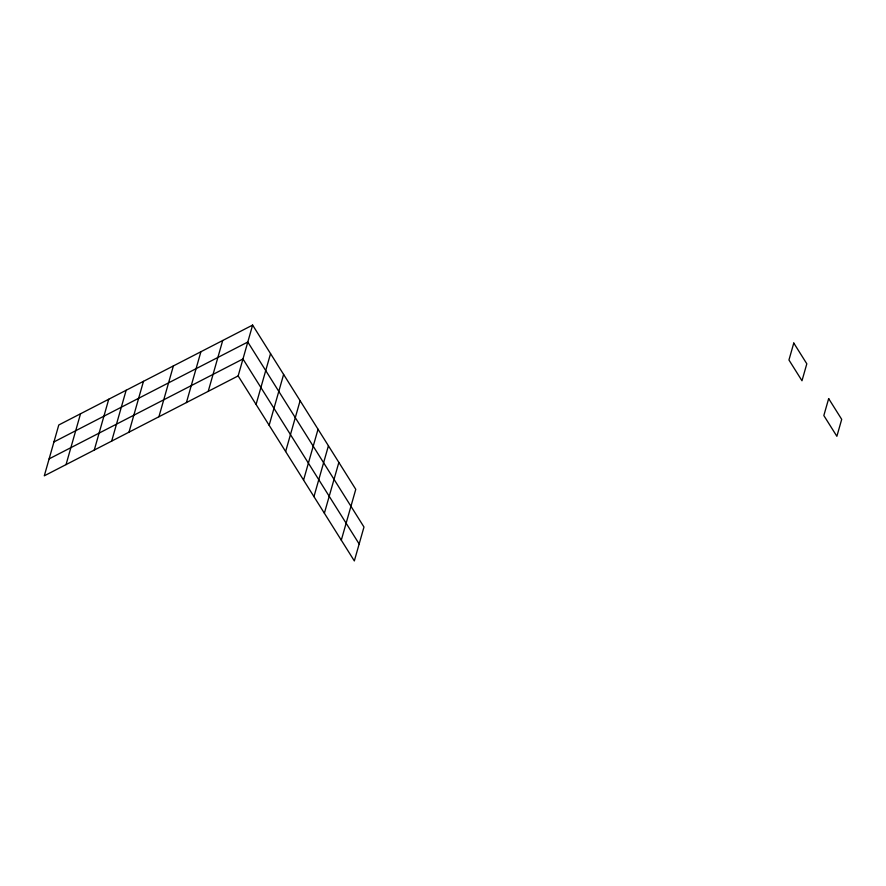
<?xml version="1.0" encoding="UTF-8"?>
<svg xmlns="http://www.w3.org/2000/svg" width="886" height="886" viewBox="0 0 886 886"><rect width="100%" height="100%" fill="white"/><g stroke="black" fill="none" stroke-linecap="round" stroke-linejoin="round"><path stroke-width="1.33" d="M66.04 464.607L80.526 413.784M94.27 450.066L108.745 399.232M111.669 441.095L126.144 390.261M129.002 432.158L143.477 381.334M158.915 416.752L173.39 365.918M186.425 402.565L200.9 351.742M208.232 391.335L222.707 340.501M252.621 325.084L58.775 424.981L44.3 475.815L238.146 375.919L252.621 325.084L355.773 489.338L341.298 540.161M256.076 404.459L270.551 353.636M269.145 425.28L283.62 374.446M285.635 451.528L300.11 400.705M303.566 480.079L318.041 429.256M313.954 496.614L328.429 445.791M324.376 513.227L338.862 462.392M53.957 441.926L247.792 342.029L363.98 527.026L354.334 560.916L238.146 375.919M49.129 458.87L242.963 358.974L359.162 543.971M793.778 343.048L788.95 359.993L801.985 380.747L806.814 363.803L793.778 343.048M828.665 398.6L823.836 415.545L836.871 436.289L841.7 419.355L828.665 398.6"/></g></svg>
